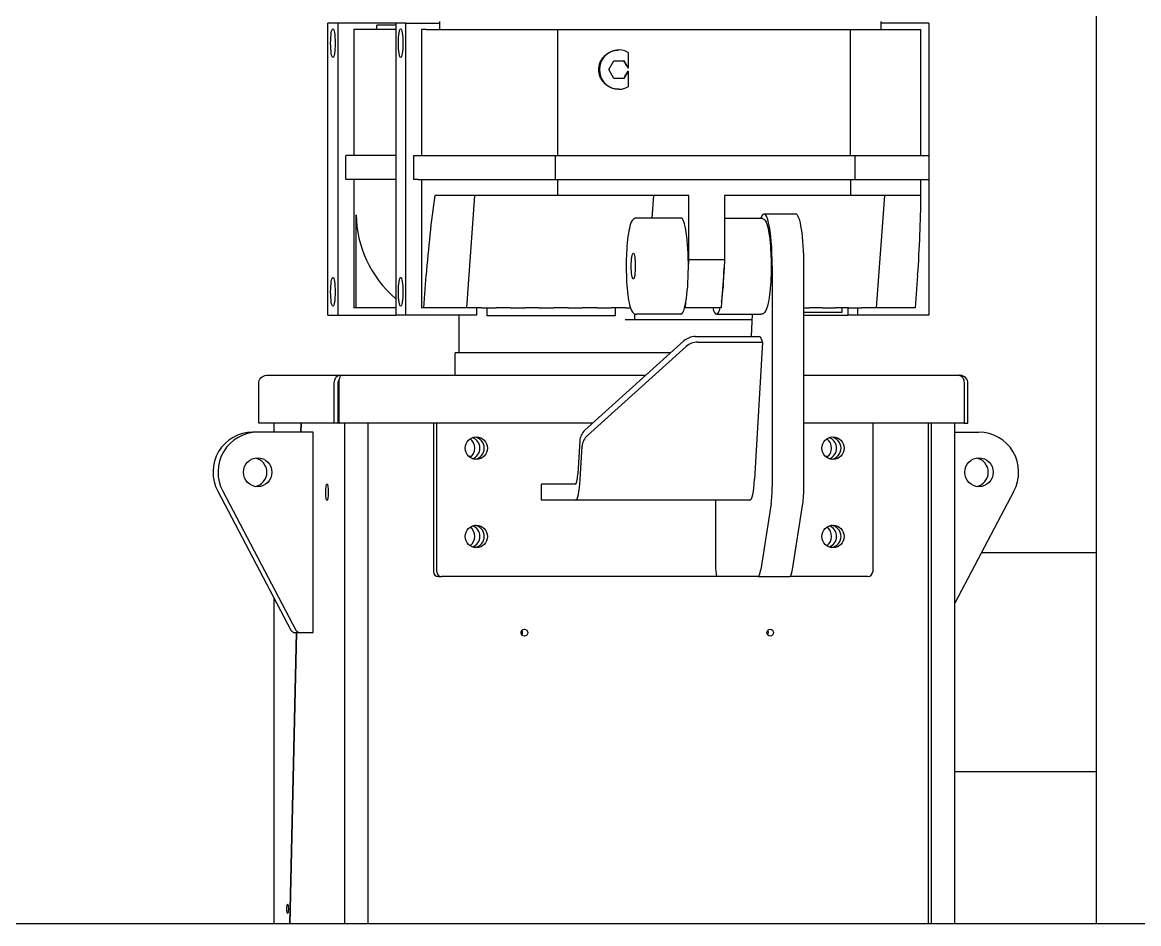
# Model space of a CAD drawing. Header units: millimetres. Extents: x 0 to 118900, y 0 to 84100.
# Drawn here: x 24198 to 25589, y 79400 to 80524 of the extents above; entities that cross this region are included whole.
import ezdxf

# ---------------------------------------------------------------- set-up
doc = ezdxf.new("R2010")
doc.units = ezdxf.units.MM
doc.header["$LTSCALE"] = 100
doc.layers.add('Visible', color=7, linetype='Continuous', lineweight=25)

msp = doc.modelspace()

# ---------------------------------------------------------------- linework, layer by layer
at = {"layer": 'Visible'}
for p, q in [((25536.41, 80952.7), (25536.41, 79400.35)), ((24579.12, 80159.2), (24579.12, 80523.2)), ((24591.64, 80523.2), (24579.12, 80523.2)), ((24663.6, 80523.2), (24591.64, 80523.2)), ((24591.64, 80523.2), (24591.64, 80159.2)), ((24663.6, 80515.2), (24611.39, 80515.2)), ((24611.39, 80515.2), (24611.39, 80358.2)), ((24663.6, 80520.7), (24639.94, 80520.7)), ((24639.94, 80515.2), (24639.94, 80520.7)), ((24676.11, 80523.2), (24663.6, 80523.2)), ((24663.6, 80523.2), (24663.6, 80159.2)), ((24676.11, 80523.2), (24718.08, 80523.2)), ((24676.11, 80159.2), (24676.11, 80523.2)), ((24701.64, 80515.2), (24695.87, 80515.2)), ((24695.87, 80515.2), (24695.87, 80358.2)), ((24701.64, 80515.2), (24865.73, 80515.2)), ((24718.01, 80525.2), (24718.01, 80523.2)), ((24718.08, 80523.2), (24718.08, 80515.2)), ((24865.73, 80515.2), (25230.21, 80515.2)), ((24865.73, 80358.2), (24865.73, 80515.2)), ((25230.21, 80515.2), (25318.01, 80515.2)), ((25230.21, 80358.2), (25230.21, 80515.2)), ((25268.01, 80525.2), (25268.01, 80515.2)), ((25327.99, 80523.2), (25268.01, 80523.2)), ((25318.01, 80358.2), (25318.01, 80515.2)), ((25327.99, 80523.2), (25327.99, 80358.2)), ((24941.74, 80489.7), (24941.5, 80489.7)), ((24953.24, 80486.75), (24953.24, 80467.03)), ((24929.2, 80465.2), (24935.47, 80476.2)), ((24935.47, 80476.2), (24948.01, 80476.2)), ((24948.01, 80476.2), (24953.24, 80467.03)), ((24935.47, 80454.2), (24929.2, 80465.2)), ((24953.24, 80463.36), (24948.01, 80454.2)), ((24953.24, 80463.36), (24953.24, 80443.64)), ((24948.01, 80454.2), (24935.47, 80454.2)), ((24941.74, 80440.7), (24941.5, 80440.7)), ((24663.6, 80358.2), (24601.51, 80358.2)), ((24601.51, 80328.2), (24601.51, 80358.2)), ((24685.99, 80358.2), (24685.99, 80328.2)), ((24685.99, 80358.2), (24691.77, 80358.2)), ((24691.77, 80358.2), (24862.82, 80358.2)), ((24862.82, 80358.2), (25236.01, 80358.2)), ((24862.82, 80328.2), (24862.82, 80358.2)), ((25236.01, 80358.2), (25328.01, 80358.2)), ((25236.01, 80328.2), (25236.01, 80358.2)), ((25328.01, 80358.2), (25328.01, 80328.2)), ((24663.6, 80328.2), (24601.51, 80328.2)), ((24611.39, 80328.2), (24611.39, 80168.2)), ((24691.77, 80328.2), (24685.99, 80328.2)), ((24691.77, 80328.2), (24862.82, 80328.2)), ((24695.87, 80328.2), (24695.87, 80168.2)), ((24862.82, 80328.2), (25236.01, 80328.2)), ((24865.73, 80308.2), (24865.73, 80328.2)), ((25230.21, 80328.2), (25230.21, 80308.2)), ((25236.01, 80328.2), (25328.01, 80328.2)), ((25318.01, 80308.2), (25318.01, 80328.2)), ((25327.99, 80328.2), (25327.99, 80159.2)), ((24865.73, 80308.2), (24712.45, 80308.2)), ((24761.92, 80308.2), (24751.71, 80168.2)), ((24761.94, 80308.2), (24751.73, 80168.2)), ((25029.06, 80308.2), (24865.73, 80308.2)), ((24984.76, 80308.2), (24982.72, 80280.2)), ((25029.06, 80228.2), (25029.06, 80308.2)), ((25073.51, 80308.2), (25073.51, 80228.2)), ((25230.21, 80308.2), (25073.51, 80308.2)), ((25318.01, 80308.2), (25230.21, 80308.2)), ((25272.58, 80308.2), (25262.36, 80168.2)), ((24614.52, 80168.2), (24614.52, 80284.28)), ((25018.93, 80280.2), (24963.62, 80280.2)), ((25073.51, 80280.2), (25118.69, 80280.2)), ((25122.64, 80285.2), (25162.15, 80285.2)), ((25028.31, 80217.91), (25029.06, 80228.2)), ((25073.51, 80228.2), (25029.06, 80228.2)), ((25073.51, 80228.2), (25072.76, 80217.91)), ((24698.68, 80168.2), (24701.64, 80208.81)), ((25072.76, 80217.91), (25069.68, 80175.74)), ((25132.81, 80220.2), (25132.81, 79945.62)), ((25172.32, 79945.62), (25172.32, 80220.2)), ((25314.01, 80208.83), (25311.05, 80168.2)), ((24614.52, 80168.2), (24611.39, 80168.2)), ((24663.6, 80168.2), (24614.52, 80168.2)), ((24698.68, 80168.2), (24695.87, 80168.2)), ((24751.71, 80168.2), (24698.68, 80168.2)), ((24751.73, 80168.2), (24751.71, 80168.2)), ((24770.98, 80168.2), (24751.73, 80168.2)), ((24764.51, 80168.2), (24764.51, 80159.2)), ((24770.98, 80168.2), (24788.88, 80168.2)), ((24777.65, 80158.2), (24777.65, 80168.2)), ((24806.78, 80168.2), (24788.88, 80168.2)), ((24806.78, 80168.2), (24824.68, 80168.2)), ((24842.59, 80168.2), (24824.68, 80168.2)), ((24842.59, 80168.2), (24860.49, 80168.2)), ((24878.39, 80168.2), (24860.49, 80168.2)), ((24878.39, 80168.2), (24896.29, 80168.2)), ((24914.19, 80168.2), (24896.29, 80168.2)), ((24914.19, 80168.2), (24932.09, 80168.2)), ((24949.99, 80168.2), (24932.09, 80168.2)), ((24937.65, 80158.2), (24937.65, 80168.2)), ((24949.99, 80168.2), (24956.12, 80168.2)), ((25024.69, 80168.2), (25023.62, 80168.2)), ((25024.69, 80168.2), (25025.24, 80175.74)), ((25069.13, 80168.2), (25024.69, 80168.2)), ((25069.68, 80175.74), (25069.13, 80168.2)), ((25172.32, 80168.2), (25178.7, 80168.2)), ((25195.14, 80168.2), (25178.7, 80168.2)), ((25195.14, 80168.2), (25211.58, 80168.2)), ((25228.03, 80168.2), (25211.58, 80168.2)), ((25220.13, 80162.7), (25220.13, 80168.2)), ((25227.07, 80168.2), (25227.07, 80159.2)), ((25228.03, 80168.2), (25244.47, 80168.2)), ((25239.59, 80159.2), (25239.59, 80168.2)), ((25262.36, 80168.2), (25244.47, 80168.2)), ((25311.05, 80168.2), (25262.36, 80168.2)), ((24579.12, 80159.2), (24591.64, 80159.2)), ((24591.64, 80159.2), (24663.6, 80159.2)), ((24676.11, 80159.2), (24663.6, 80159.2)), ((24764.51, 80159.2), (24676.11, 80159.2)), ((24742.91, 80112.2), (24742.91, 80159.2)), ((24937.65, 80158.2), (24777.65, 80158.2)), ((24961.12, 80153.2), (24949.43, 80153.2)), ((24961.12, 80160.8), (24961.12, 80153.2)), ((25108.01, 80153.2), (24961.12, 80153.2)), ((25018.93, 80160.2), (24963.62, 80160.2)), ((25063.38, 80160.2), (25118.69, 80160.2)), ((25106.82, 80132.37), (25108.4, 80160.2)), ((25172.32, 80162.7), (25220.13, 80162.7)), ((25172.32, 80159.2), (25227.07, 80159.2)), ((25239.59, 80159.2), (25227.07, 80159.2)), ((25327.99, 80159.2), (25239.59, 80159.2)), ((25022.65, 80126.87), (24899.49, 80015.72)), ((25036.93, 80132.37), (25117.64, 80132.37)), ((25039.87, 80125.53), (25120.58, 80125.53)), ((25120.58, 80125.53), (25110.84, 79954.51)), ((25117.64, 80132.37), (25120.58, 80125.53)), ((25006.39, 80112.2), (24737.91, 80112.2)), ((24737.91, 80084.2), (24737.91, 80112.2)), ((24902.43, 80008.88), (25025.59, 80120.03)), ((24503.55, 80084.2), (24595.62, 80084.2)), ((24595.62, 80083.9), (24595.62, 80084.2)), ((24595.62, 80084.2), (24596.43, 80084.2)), ((24596.43, 80084.2), (24975.37, 80084.2)), ((25172.32, 80084.2), (25365.43, 80084.2)), ((25365.43, 80084.2), (25366.02, 80084.2)), ((25366.02, 80084.2), (25366.02, 80084.15)), ((24492.89, 80024.2), (24492.89, 80074.2)), ((24586.53, 80074.2), (24586.53, 80024.2)), ((24591.46, 80074.2), (24591.46, 80024.2)), ((24592.27, 80074.2), (24592.27, 80024.2)), ((24593.06, 80024.2), (24593.06, 80074.2)), ((25371.93, 80074.2), (25371.93, 80024.2)), ((25376.68, 80024.2), (25376.68, 80074.2)), ((24591.46, 80063.2), (24592.27, 80063.2)), ((24491.64, 80013.2), (24485.38, 80013.2)), ((24560.78, 80013.2), (24491.64, 80013.2)), ((24586.53, 80024.2), (24492.89, 80024.2)), ((24511.58, 80024.2), (24511.58, 80013.2)), ((24545.57, 80013.2), (24545.82, 80024.2)), ((24545.82, 80024.2), (24545.57, 80013.2)), ((24560.78, 79763.2), (24560.78, 80013.2)), ((24591.46, 80024.2), (24586.53, 80024.2)), ((24592.27, 80024.2), (24593.06, 80024.2)), ((24908.89, 80024.2), (24593.06, 80024.2)), ((24599.89, 80024.2), (24599.89, 79400.35)), ((24629.52, 79400.35), (24629.52, 80024.2)), ((24710.84, 80024.2), (24710.84, 79839.2)), ((24714.75, 79839.2), (24714.75, 80024.2)), ((25371.93, 80024.2), (25172.32, 80024.2)), ((25257.98, 80024.2), (25257.98, 79839.2)), ((25327.65, 79400.35), (25327.65, 80024.2)), ((25330.78, 80024.2), (25330.78, 79400.35)), ((25360.41, 79400.35), (25360.41, 80024.2)), ((25360.41, 80013.2), (25390.44, 80013.2)), ((25371.93, 80024.2), (25376.68, 80024.2)), ((24892.95, 80002.43), (24890.61, 79961.36)), ((24893.55, 79954.51), (24895.89, 79995.59)), ((24754.45, 79983.2), (24758.21, 79983.2)), ((25198.91, 79983.2), (25202.67, 79983.2)), ((24887.67, 79948.2), (24845.12, 79948.2)), ((24845.12, 79928.2), (24845.12, 79948.2)), ((24441.81, 79939.67), (24533.09, 79766.37)), ((24448.07, 79939.67), (24539.35, 79766.37)), ((24887.67, 79928.2), (24845.12, 79928.2)), ((25104.96, 79928.2), (24887.67, 79928.2)), ((25062.41, 79843.2), (25062.41, 79928.2)), ((25434.01, 79939.67), (25360.41, 79799.94)), ((25131.44, 79924.41), (25118.54, 79841.98)), ((25158.05, 79841.98), (25170.94, 79924.41)), ((25536.41, 79862.7), (25393.47, 79862.7)), ((24716.76, 79833.2), (24720.67, 79833.2)), ((25063.98, 79833.2), (24720.67, 79833.2)), ((25063.98, 79833.2), (25062.41, 79843.2)), ((25115.22, 79833.2), (25063.98, 79833.2)), ((25115.22, 79833.2), (25154.73, 79833.2)), ((25252.05, 79833.2), (25154.73, 79833.2)), ((24511.58, 79807.21), (24511.58, 79400.35)), ((24531.73, 79400.35), (24539.92, 79763.2)), ((24539.92, 79763.2), (24531.73, 79400.35)), ((24538.32, 79763.2), (24544.58, 79763.2)), ((24544.58, 79763.2), (24560.78, 79763.2)), ((25536.41, 79589.7), (25360.41, 79589.7)), ((27519.77, 79400.35), (22307.76, 79400.35))]:
    msp.add_line(p, q, dxfattribs=at)
for centre, major_axis, ratio in [((24585.38, 80498.2), (0, 18), 0.1564345), ((24669.85, 80498.2), (0, -18), 0.1564345), ((24959.67, 80220.2), (0, 16), 0.1564345), ((24585.38, 80188.2), (0, 18), 0.1564345), ((24669.85, 80188.2), (0, -18), 0.1564345), ((24764.13, 79993.2), (0, 14), 0.9876883), ((25208.59, 79993.2), (0, 14), 0.9876883), ((24491.64, 79963.2), (0, -18), 0.9876883), ((25390.44, 79963.2), (0, -18), 0.9876883), ((24577.99, 79938.2), (0, 10.38), 0.1564345), ((24764.13, 79883.2), (0, 14), 0.9876883), ((25208.59, 79883.2), (0, 14), 0.9876883), ((24823.93, 79763.2), (0, 4.19), 0.9876883), ((25130.11, 79763.2), (0, 4.19), 0.9876883), ((24528.98, 79418.84), (0, -6), 0.1564345)]:
    msp.add_ellipse(centre, major_axis=major_axis, ratio=ratio, dxfattribs=at)
for centre, major_axis, ratio, start_param, end_param in [((24941.74, 80465.2), (0, 24.5), 0.9876883, 5.7879079, 9.9200554), ((24926.19, 80296.67), (-794.43, 1384.59), 0.0680518, 4.7966193, 4.8032895), ((24926.19, 80633.72), (-794.43, -1384.59), 0.0680518, 1.4798958, 1.486566), ((25022.64, 80022.06), (42.46, -721.3), 0.4467132, 4.2783412, 4.4243022), ((24993.01, 80022.08), (-157.3, -718.86), 0.395618, 1.918951, 2.0648796), ((24786.14, 80284.28), (-171.62, 0), 0.874032, 0, 0.775556), ((25018.93, 80220.2), (0, 60), 0.1564345, 4.6742862, 6.2831853), ((25122.64, 80220.2), (0, 65), 0.1564345, 4.712389, 6.6779823), ((25162.15, 80220.2), (0, 65), 0.1564345, 4.712389, 6.2831853), ((25018.93, 80220.2), (0, 60), 0.1564345, 3.8778271, 4.6742862), ((25063.38, 80220.2), (0, -60), 0.1564345, 0.7362345, 1.5326936), ((25018.93, 80220.2), (0, -60), 0.1564345, 0, 0.5223148), ((25018.93, 80220.2), (0, -60), 0.1564345, 0.5223148, 0.7362345), ((25063.38, 80220.2), (0, -60), 0.1564345, 5.7608705, 6.8055001), ((25035.86, 80113.58), (-18.37, -7.9), 0.9281234, 4.2787069, 5.0641051), ((25038.8, 80106.74), (18.37, 7.9), 0.9281234, 1.1371142, 1.9225124), ((24595.62, 80074.2), (0, -5), 0.8312539, 3.7428071, 4.712389), ((24596.43, 80074.2), (0, -5), 0.8312539, 4.3030801, 4.712389), ((24485.38, 79963.2), (0, 50), 0.9876883, 0, 2.0607537), ((24491.64, 79963.2), (0, 50), 0.9876883, 0, 2.0607537), ((24912.7, 80002.43), (-18.37, -7.9), 0.9281234, 5.0641051, 5.8495032), ((25390.44, 79963.2), (0, 50), 0.9876883, 4.2224317, 6.2831853), ((24748.53, 79993.2), (0, 14), 0.9876883, 3.7409437, 5.6838343), ((24754.79, 79993.2), (0, 14), 0.9876883, 3.4862171, 5.9385608), ((24760.22, 79993.2), (0, -14), 0.9876883, 0.1418903, 2.9997023), ((24915.64, 79995.59), (18.37, 7.9), 0.9281234, 1.9225124, 2.7079106), ((25192.99, 79993.2), (0, 14), 0.9876883, 3.7409437, 5.6838343), ((25199.25, 79993.2), (0, 14), 0.9876883, 3.4862171, 5.9385608), ((25204.68, 79993.2), (0, -14), 0.9876883, 0.1418903, 2.9997023), ((24485.38, 79963.2), (0, -18), 0.9876883, 0.176904, 2.9646887), ((25384.18, 79963.2), (0, -18), 0.9876883, 0.176904, 2.9646887), ((24887.67, 79968.2), (0, -20), 0.1564345, 0, 1.2217305), ((24887.67, 79968.2), (0, -40), 0.1564345, 0, 1.2217305), ((25104.96, 79968.2), (0, -40), 0.1564345, 0, 1.2217305), ((25128.12, 79945.62), (0, -30), 0.1564345, 0.7853982, 1.5707963), ((25167.62, 79945.62), (0, 30), 0.1564345, 3.9269908, 4.712389), ((24748.53, 79883.2), (0, 14), 0.9876883, 3.7409437, 5.6838343), ((24754.79, 79883.2), (0, 14), 0.9876883, 3.4862171, 5.9385608), ((24760.22, 79883.2), (0, -14), 0.9876883, 0.1418903, 2.9997023), ((25192.99, 79883.2), (0, 14), 0.9876883, 3.7409437, 5.6838343), ((25199.25, 79883.2), (0, 14), 0.9876883, 3.4862171, 5.9385608), ((25204.68, 79883.2), (0, -14), 0.9876883, 0.1418903, 2.9997023), ((24716.76, 79839.2), (0, -6), 0.9876883, 4.712389, 6.2831853), ((24720.67, 79839.2), (0, -6), 0.9876883, 4.712389, 6.2831853), ((25115.22, 79863.2), (0, -30), 0.1564345, 0, 0.7853982), ((25154.73, 79863.2), (0, -30), 0.1564345, 0, 0.7853982), ((25252.05, 79839.2), (0, -6), 0.9876883, 0, 1.5707963), ((24538.32, 79769.2), (0, -6), 0.9876883, 5.2023463, 6.2831853), ((24544.58, 79769.2), (0, -6), 0.9876883, 5.2023463, 6.2831853), ((24817.67, 79763.2), (0, 4.19), 0.9876883, 3.9993427, 5.4254353), ((25123.85, 79763.2), (0, 4.19), 0.9876883, 3.9993427, 5.4254353)]:
    msp.add_ellipse(centre, major_axis=major_axis, ratio=ratio, start_param=start_param, end_param=end_param, dxfattribs=at)
for points, knots in [([(24941.5, 80440.7), (24939.95, 80440.7), (24938.35, 80440.84), (24935.15, 80441.46), (24933.56, 80441.93), (24930.51, 80443.18), (24929.05, 80443.96), (24926.33, 80445.76), (24925.09, 80446.78), (24922.89, 80448.96), (24921.85, 80450.18), (24920.03, 80452.85), (24919.24, 80454.3), (24917.97, 80457.32), (24917.49, 80458.89), (24916.86, 80462.06), (24916.71, 80463.65), (24916.71, 80465.2), (24916.71, 80466.73), (24916.86, 80468.32), (24917.49, 80471.48), (24917.97, 80473.05), (24919.23, 80476.06), (24920.01, 80477.51), (24921.83, 80480.17), (24922.85, 80481.4), (24925.05, 80483.58), (24926.3, 80484.6), (24929.01, 80486.41), (24930.48, 80487.19), (24933.54, 80488.45), (24935.13, 80488.93), (24938.34, 80489.55), (24939.95, 80489.7), (24941.5, 80489.7)], [-3.7129555, -3.7129555, -3.7129555, -3.7129555, -3.2474627, -3.2474627, -2.78197, -2.78197, -2.3164772, -2.3164772, -1.8509844, -1.8509844, -1.3882383, -1.3882383, -0.9254922, -0.9254922, -0.4627461, -0.4627461, 0, 0, 0, 0.4613244, 0.4613244, 0.9226487, 0.9226487, 1.3839731, 1.3839731, 1.8452975, 1.8452975, 2.3122112, 2.3122112, 2.7791249, 2.7791249, 3.2460386, 3.2460386, 3.7129523, 3.7129523, 3.7129523, 3.7129523]), ([(24963.62, 80280.2), (24962.54, 80280.2), (24961.5, 80279.84), (24959.62, 80278.7), (24958.93, 80277.87), (24956.68, 80274.56), (24955.72, 80271.44), (24953.88, 80263.37), (24953.13, 80258.61), (24951.95, 80248.12), (24951.52, 80242.47), (24950.96, 80230.65), (24950.84, 80224.5), (24950.9, 80212.28), (24951.08, 80206.21), (24951.75, 80194.72), (24952.23, 80189.3), (24953.46, 80179.58), (24954.21, 80175.3), (24956.02, 80168.04), (24956.94, 80165.24), (24959.12, 80162.33), (24959.7, 80161.69), (24961.33, 80160.62), (24962.44, 80160.2), (24963.62, 80160.2)], [4.712389, 4.712389, 4.712389, 4.712389, 4.8073134, 4.8073134, 4.9390131, 4.9390131, 5.3137371, 5.3137371, 5.6625242, 5.6625242, 5.9908655, 5.9908655, 6.3151299, 6.3151299, 6.6386251, 6.6386251, 6.9633105, 6.9633105, 7.2931908, 7.2931908, 7.6479914, 7.6479914, 7.7509865, 7.7509865, 7.8539816, 7.8539816, 7.8539816, 7.8539816]), ([(25118.69, 80280.2), (25119.78, 80280.2), (25120.82, 80279.84), (25122.69, 80278.7), (25123.39, 80277.87), (25125.63, 80274.56), (25126.59, 80271.44), (25128.43, 80263.37), (25129.19, 80258.61), (25130.36, 80248.12), (25130.8, 80242.47), (25131.35, 80230.65), (25131.48, 80224.5), (25131.42, 80212.28), (25131.23, 80206.21), (25130.56, 80194.72), (25130.08, 80189.3), (25128.85, 80179.58), (25128.1, 80175.3), (25126.29, 80168.04), (25125.38, 80165.24), (25123.19, 80162.33), (25122.61, 80161.69), (25120.98, 80160.62), (25119.87, 80160.2), (25118.69, 80160.2)], [1.5707963, 1.5707963, 1.5707963, 1.5707963, 1.6657207, 1.6657207, 1.7974204, 1.7974204, 2.1721444, 2.1721444, 2.5209315, 2.5209315, 2.8492728, 2.8492728, 3.1735372, 3.1735372, 3.4970325, 3.4970325, 3.8217178, 3.8217178, 4.1515981, 4.1515981, 4.5063987, 4.5063987, 4.6093939, 4.6093939, 4.712389, 4.712389, 4.712389, 4.712389]), ([(24492.89, 80074.2), (24492.89, 80076.64), (24493.88, 80079.07), (24495.62, 80080.89), (24497.4, 80082.74), (24499.94, 80083.93), (24502.58, 80084.15), (24502.9, 80084.18), (24503.22, 80084.2), (24503.55, 80084.2)], [-3.1415927, -3.1415927, -3.1415927, -3.1415927, -2.4087943, -2.4087943, -2.4087943, -1.6614579, -1.6614579, -1.6614579, -1.5707963, -1.5707963, -1.5707963, -1.5707963]), ([(24595.62, 80084.2), (24593.24, 80084.2), (24590.87, 80083.12), (24589.19, 80081.27), (24587.62, 80079.54), (24586.66, 80077.16), (24586.54, 80074.72), (24586.53, 80074.55), (24586.53, 80074.37), (24586.53, 80074.2)], [1.5707963, 1.5707963, 1.5707963, 1.5707963, 2.3561945, 2.3561945, 2.3561945, 3.0889928, 3.0889928, 3.0889928, 3.1415927, 3.1415927, 3.1415927, 3.1415927]), ([(24593.06, 80074.2), (24593.06, 80076.64), (24593.37, 80079.07), (24593.92, 80080.89), (24594.48, 80082.74), (24595.29, 80083.93), (24596.12, 80084.15), (24596.23, 80084.18), (24596.33, 80084.2), (24596.43, 80084.2)], [-3.1415927, -3.1415927, -3.1415927, -3.1415927, -2.4087943, -2.4087943, -2.4087943, -1.6614579, -1.6614579, -1.6614579, -1.5707963, -1.5707963, -1.5707963, -1.5707963]), ([(25365.43, 80084.2), (25367.13, 80084.2), (25368.82, 80083.12), (25370.03, 80081.27), (25371.15, 80079.54), (25371.84, 80077.16), (25371.92, 80074.72), (25371.93, 80074.55), (25371.93, 80074.37), (25371.93, 80074.2)], [1.5707963, 1.5707963, 1.5707963, 1.5707963, 2.3561945, 2.3561945, 2.3561945, 3.0889928, 3.0889928, 3.0889928, 3.1415927, 3.1415927, 3.1415927, 3.1415927]), ([(25376.68, 80074.2), (25376.68, 80076.64), (25375.68, 80079.07), (25373.94, 80080.89), (25372.16, 80082.74), (25369.63, 80083.93), (25366.98, 80084.15), (25366.66, 80084.18), (25366.34, 80084.2), (25366.02, 80084.2)], [-3.1415927, -3.1415927, -3.1415927, -3.1415927, -2.4087943, -2.4087943, -2.4087943, -1.6614579, -1.6614579, -1.6614579, -1.5707963, -1.5707963, -1.5707963, -1.5707963])]:
    msp.add_open_spline(points, degree=3, knots=knots, dxfattribs=at)
msp.add_open_spline([(24592.62, 80076.19), (24592.98, 80077.19), (24593.32, 80078.45), (24593.64, 80079.82)], degree=3, dxfattribs=at)

doc.saveas('drawing.dxf')
